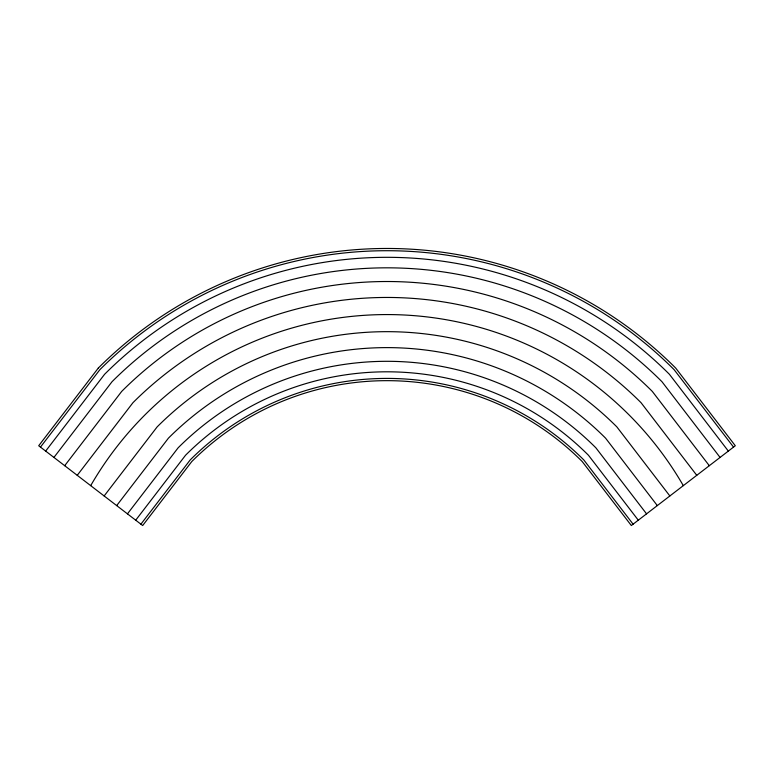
<?xml version="1.0" encoding="UTF-8"?>
<svg xmlns="http://www.w3.org/2000/svg" width="774" height="774" viewBox="0 0 774 774"><rect width="100%" height="100%" fill="white"/><g stroke="black" fill="none" stroke-linecap="round" stroke-linejoin="round"><path stroke-width="1.16" d="M40.471 447.101L99.914 369.633A405.992 405.992 0 0 1 674.086 369.633L733.529 447.101M45.666 451.087L104.587 374.297A399.394 399.394 0 0 1 669.413 374.297L728.334 451.087M53.928 457.434L112.017 381.727A388.887 388.887 0 0 1 661.983 381.727L720.072 457.434M64.697 465.696L121.692 391.412A375.197 375.197 0 0 1 652.308 391.412L709.303 465.696M77.236 475.313L132.964 402.683A359.252 359.252 0 0 1 641.036 402.683L696.764 475.313M104.151 495.96L157.161 426.871A325.041 325.041 0 0 1 616.839 426.871L669.849 495.96M116.69 505.586L168.432 438.152A309.097 309.097 0 0 1 605.568 438.152L657.31 505.586M127.449 513.849L178.117 447.827A295.407 295.407 0 0 1 595.883 447.827L646.551 513.849M135.711 520.186L185.537 455.257A284.909 284.909 0 0 1 588.463 455.257L638.289 520.186M140.907 524.172L190.21 459.92A278.301 278.301 0 0 1 583.789 459.92L633.093 524.172M90.693 485.637A342.147 342.147 0 0 1 683.307 485.637M98.327 368.037L38.7 445.747L142.677 525.536L191.807 461.517A276.047 276.047 0 0 1 582.193 461.517L631.323 525.536L735.3 445.747L675.673 368.037A408.246 408.246 0 0 0 98.327 368.037"/></g></svg>
